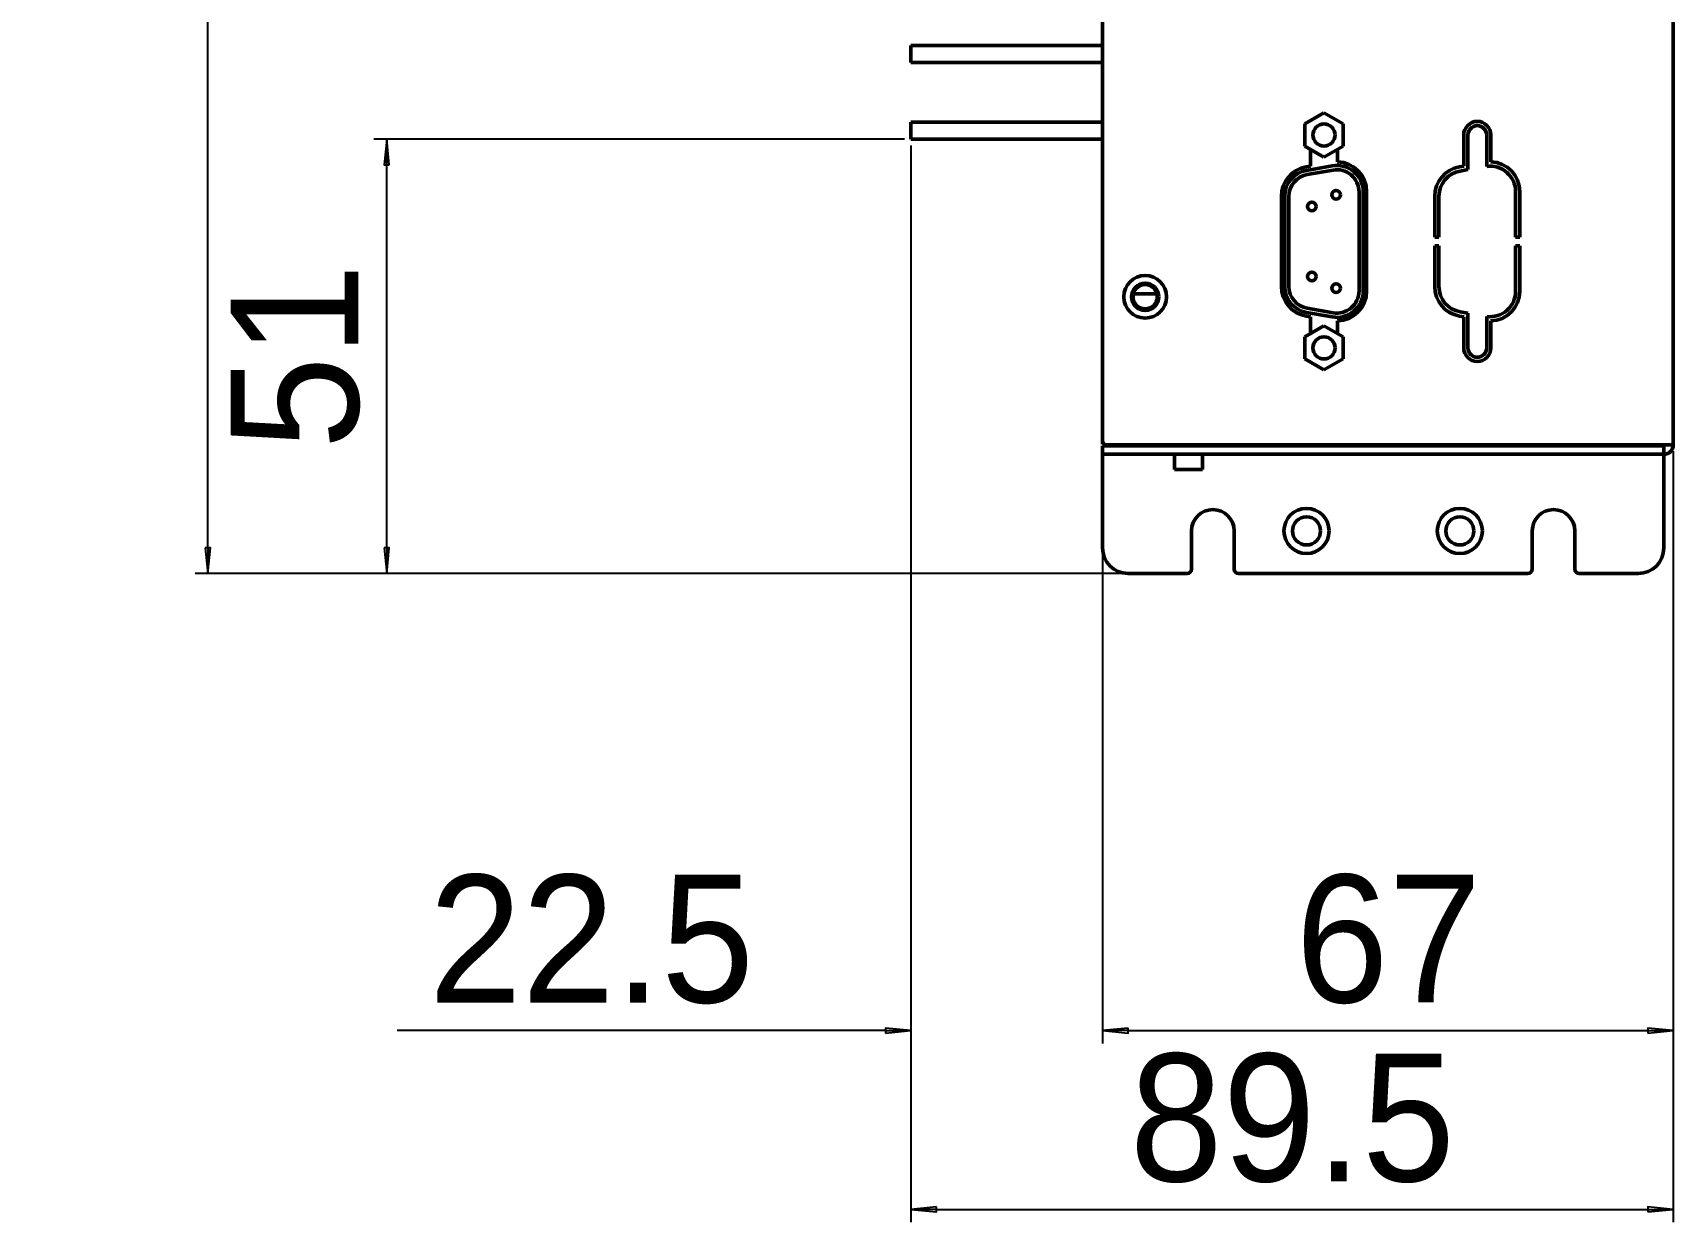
# Model space of a CAD drawing. Header units: millimetres. Extents: x 3412 to 5643, y 891 to 1933.
# Drawn here: x 3547.1 to 3739.7, y 1317.5 to 1457.2 of the extents above; entities that cross this region are included whole.
import ezdxf

# ---------------------------------------------------------------- set-up
doc = ezdxf.new("R2010")
doc.units = ezdxf.units.MM
doc.header["$LTSCALE"] = 1.8
doc.layers.add('외형선(ISO)', color=7, linetype='Continuous', lineweight=50)
doc.layers.add('치수(ISO)', color=7, linetype='Continuous', lineweight=25)
doc.styles.add('레이블 문자 (JIS)', font='')
doc.styles.get('레이블 문자 (JIS)').set_extended_font_data('Gulim')
doc.dimstyles.new('복사 대상기본값 (JIS)', dxfattribs={"dimscale": 1.5, "dimtxt": 3, "dimasz": 2, "dimexe": 1, "dimexo": 0.5, "dimgap": 0.8, "dimtad": 1, "dimdsep": 46, "dimtxsty": '레이블 문자 (JIS)', "dimblk": 'Filled-1', "dimcen": 0.09, "dimdle": 10, "dimclrd": 256, "dimclre": 256, "dimclrt": 256, "dimazin": 2, "dimtfac": 0.666667, "dimtmove": 0, "dimatfit": 3, "dimldrblk": 'OPEN', "dimfxl": 1, "dimtolj": 1, "dimtzin": 0, "dimlwd": -1, "dimlwe": -1, "dimarcsym": 0})

# ---------------------------------------------------------------- blocks, each defined once
blk = doc.blocks.new('Filled-1')
at = {"color": 0}
for p, q in [((0, 0), (-1, 0.1)), ((-1, 0.1), (-1, -0.1)), ((-1, 0), (0, 0)), ((-1, -0.1), (0, 0))]:
    blk.add_line(p, q, dxfattribs=at)
at = {"color": 0, "flags": 128}
blk.add_lwpolyline([(-1, -0.1), (0, 0), (-1, 0.1), (-1, -0.1)], dxfattribs=at)
at = {"color": 0}
blk.add_solid([(-1, -0.1), (0, 0), (-1, 0.1), (-1, -0.1)], dxfattribs=at)
blk = doc.blocks.new('*D658')
at = {"layer": 'Defpoints', "color": 0}
for p in [(3650.19, 1444.67), (3739.69, 1408.77), (3739.69, 1318.99)]:
    blk.add_point(p, dxfattribs=at)
at = {"layer": '치수(ISO)'}
for p, q in [((3650.19, 1443.92), (3650.19, 1317.49)), ((3739.69, 1408.02), (3739.69, 1317.49)), ((3653.19, 1318.99), (3736.69, 1318.99))]:
    blk.add_line(p, q, dxfattribs=at)
at = {"layer": '치수(ISO)', "linetype": 'ByBlock', "xscale": 3, "yscale": 3, "zscale": 3, "rotation": 180}
blk.add_blockref('Filled-1', (3650.19, 1318.99), dxfattribs=at)
at = {"layer": '치수(ISO)', "linetype": 'ByBlock', "xscale": 3, "yscale": 3, "zscale": 3}
blk.add_blockref('Filled-1', (3739.69, 1318.99), dxfattribs=at)
at = {"layer": '치수(ISO)', "insert": (3694.97, 1329.68), "char_height": 15, "attachment_point": 5, "style": '레이블 문자 (JIS)'}
blk.add_mtext('\\A1;89.5', dxfattribs=at)
blk = doc.blocks.new('_Open')
at = {"color": 0, "linetype": 'ByBlock', "lineweight": -2}
for p, q in [((-1, 0.167), (0, 0)), ((-1, -0.167), (0, 0)), ((0, 0), (-1, 0))]:
    blk.add_line(p, q, dxfattribs=at)
blk = doc.blocks.new('*D659')
at = {"layer": 'Defpoints', "color": 0}
for p in [(3650.19, 1444.67), (3672.69, 1409.27), (3672.69, 1339.99)]:
    blk.add_point(p, dxfattribs=at)
at = {"layer": '치수(ISO)'}
for p, q in [((3650.19, 1443.92), (3650.19, 1338.49)), ((3672.69, 1408.52), (3672.69, 1338.49)), ((3647.19, 1339.99), (3589.88, 1339.99)), ((3675.69, 1339.99), (3678.69, 1339.99))]:
    blk.add_line(p, q, dxfattribs=at)
at = {"layer": '치수(ISO)', "linetype": 'ByBlock', "xscale": 3, "yscale": 3, "zscale": 3}
blk.add_blockref('Filled-1', (3650.19, 1339.99), dxfattribs=at)
at = {"layer": '치수(ISO)', "linetype": 'ByBlock', "xscale": 3, "yscale": 3, "zscale": 3, "rotation": 180}
blk.add_blockref('Filled-1', (3672.69, 1339.99), dxfattribs=at)
at = {"layer": '치수(ISO)', "insert": (3612.68, 1350.68), "char_height": 15, "attachment_point": 5, "style": '레이블 문자 (JIS)'}
blk.add_mtext('\\A1;22.5', dxfattribs=at)
blk = doc.blocks.new('*D660')
at = {"layer": 'Defpoints', "color": 0}
for p in [(3672.69, 1409.27), (3739.69, 1408.77), (3739.69, 1339.99)]:
    blk.add_point(p, dxfattribs=at)
at = {"layer": '치수(ISO)'}
for p, q in [((3672.69, 1408.52), (3672.69, 1338.49)), ((3739.69, 1408.02), (3739.69, 1338.49)), ((3675.69, 1339.99), (3736.69, 1339.99))]:
    blk.add_line(p, q, dxfattribs=at)
at = {"layer": '치수(ISO)', "linetype": 'ByBlock', "xscale": 3, "yscale": 3, "zscale": 3, "rotation": 180}
blk.add_blockref('Filled-1', (3672.69, 1339.99), dxfattribs=at)
at = {"layer": '치수(ISO)', "linetype": 'ByBlock', "xscale": 3, "yscale": 3, "zscale": 3}
blk.add_blockref('Filled-1', (3739.69, 1339.99), dxfattribs=at)
at = {"layer": '치수(ISO)', "insert": (3706.26, 1350.69), "char_height": 15, "attachment_point": 5, "style": '레이블 문자 (JIS)'}
blk.add_mtext('\\A1;67', dxfattribs=at)
blk = doc.blocks.new('*D661')
at = {"layer": 'Defpoints', "color": 0}
for p in [(3588.64, 1444.67), (3650.19, 1444.67), (3675.69, 1393.67)]:
    blk.add_point(p, dxfattribs=at)
at = {"layer": '치수(ISO)'}
for p, q in [((3649.44, 1444.67), (3587.14, 1444.67)), ((3588.64, 1396.67), (3588.64, 1441.67)), ((3674.94, 1393.67), (3587.14, 1393.67))]:
    blk.add_line(p, q, dxfattribs=at)
at = {"layer": '치수(ISO)', "linetype": 'ByBlock', "xscale": 3, "yscale": 3, "zscale": 3}
for p, rotation in [((3588.64, 1444.67), 90), ((3588.64, 1393.67), 270)]:
    blk.add_blockref('Filled-1', p, dxfattribs=dict(at, rotation=rotation))
at = {"layer": '치수(ISO)', "insert": (3577.93, 1419.17), "char_height": 15, "attachment_point": 5, "rotation": 90, "style": '레이블 문자 (JIS)'}
blk.add_mtext('\\A1;51', dxfattribs=at)
blk = doc.blocks.new('*D662')
at = {"layer": 'Defpoints', "color": 0}
for p in [(3567.64, 1605.67), (3675.69, 1605.67), (3675.69, 1393.67)]:
    blk.add_point(p, dxfattribs=at)
at = {"layer": '치수(ISO)'}
for p, q in [((3674.94, 1605.67), (3566.14, 1605.67)), ((3567.64, 1396.67), (3567.64, 1602.67)), ((3674.94, 1393.67), (3566.14, 1393.67))]:
    blk.add_line(p, q, dxfattribs=at)
at = {"layer": '치수(ISO)', "linetype": 'ByBlock', "xscale": 3, "yscale": 3, "zscale": 3}
for p, rotation in [((3567.64, 1605.67), 90), ((3567.64, 1393.67), 270)]:
    blk.add_blockref('Filled-1', p, dxfattribs=dict(at, rotation=rotation))
at = {"layer": '치수(ISO)', "insert": (3556.93, 1499.67), "char_height": 15, "attachment_point": 5, "rotation": 90, "style": '레이블 문자 (JIS)'}
blk.add_mtext('\\A1;212', dxfattribs=at)

msp = doc.modelspace()

# ---------------------------------------------------------------- linework, layer by layer
at = {"layer": '외형선(ISO)'}
for p, q in [((3672.687, 1409.27), (3672.687, 1590.07)), ((3739.687, 1590.57), (3739.687, 1408.77)), ((3650.187, 1455.67), (3672.687, 1455.67)), ((3650.187, 1453.67), (3650.187, 1455.67)), ((3672.687, 1453.67), (3650.187, 1453.67)), ((3650.187, 1446.67), (3672.687, 1446.67)), ((3650.187, 1444.67), (3650.187, 1446.67)), ((3696.437, 1446.469), (3698.687, 1447.768)), ((3696.437, 1443.871), (3696.437, 1446.469)), ((3698.687, 1447.768), (3700.937, 1446.469)), ((3700.937, 1446.469), (3700.937, 1443.871)), ((3672.687, 1444.67), (3650.187, 1444.67)), ((3715.087, 1441.52), (3715.087, 1445.17)), ((3715.587, 1445.17), (3715.587, 1441.1)), ((3717.787, 1441.485), (3717.787, 1445.17)), ((3718.287, 1445.17), (3718.287, 1442.011)), ((3698.687, 1442.572), (3696.437, 1443.871)), ((3697.087, 1441.52), (3697.087, 1443.496)), ((3700.937, 1443.871), (3698.687, 1442.572)), ((3700.287, 1443.496), (3700.287, 1442.011)), ((3696.579, 1441.43), (3697.087, 1441.52)), ((3696.634, 1441.009), (3699.664, 1441.543)), ((3699.751, 1441.051), (3696.721, 1440.516)), ((3714.579, 1441.43), (3715.087, 1441.52)), ((3715.587, 1441.1), (3714.666, 1440.938)), ((3693.687, 1427.357), (3693.687, 1437.983)), ((3694.072, 1427.384), (3694.072, 1437.956)), ((3694.572, 1437.956), (3694.572, 1427.384)), ((3702.802, 1426.85), (3702.802, 1438.49)), ((3703.302, 1438.49), (3703.302, 1426.85)), ((3703.687, 1438.512), (3703.687, 1426.828)), ((3711.687, 1433.17), (3711.687, 1437.983)), ((3712.187, 1437.983), (3712.187, 1433.17)), ((3721.187, 1433.17), (3721.187, 1438.512)), ((3721.687, 1438.512), (3721.687, 1433.17)), ((3712.187, 1433.17), (3711.687, 1433.17)), ((3721.687, 1433.17), (3721.187, 1433.17)), ((3711.687, 1432.17), (3712.187, 1432.17)), ((3711.687, 1427.357), (3711.687, 1432.17)), ((3712.187, 1432.17), (3712.187, 1427.357)), ((3721.187, 1426.828), (3721.187, 1432.17)), ((3721.187, 1432.17), (3721.687, 1432.17)), ((3721.687, 1432.17), (3721.687, 1426.828)), ((3679.068, 1426.52), (3676.306, 1426.52)), ((3697.087, 1423.82), (3696.579, 1423.91)), ((3699.664, 1423.797), (3696.634, 1424.331)), ((3696.721, 1424.824), (3699.751, 1424.29)), ((3697.087, 1421.844), (3697.087, 1423.82)), ((3715.087, 1423.82), (3714.579, 1423.91)), ((3714.666, 1424.402), (3715.587, 1424.24)), ((3715.087, 1420.17), (3715.087, 1423.82)), ((3715.587, 1424.24), (3715.587, 1420.17)), ((3717.787, 1420.17), (3717.787, 1423.855)), ((3696.437, 1421.469), (3698.687, 1422.768)), ((3696.437, 1418.871), (3696.437, 1421.469)), ((3698.687, 1422.768), (3700.937, 1421.469)), ((3700.287, 1423.329), (3700.287, 1421.844)), ((3700.937, 1421.469), (3700.937, 1418.871)), ((3718.287, 1423.329), (3718.287, 1420.17)), ((3698.687, 1417.572), (3696.437, 1418.871)), ((3700.937, 1418.871), (3698.687, 1417.572)), ((3672.687, 1408.87), (3672.687, 1409.27)), ((3672.687, 1408.87), (3672.887, 1408.87)), ((3672.687, 1408.67), (3673.187, 1408.67)), ((3672.687, 1408.67), (3672.687, 1407.67)), ((3737.687, 1408.77), (3673.187, 1408.77)), ((3738.587, 1408.67), (3673.187, 1408.67)), ((3681.137, 1408.77), (3681.137, 1408.67)), ((3684.437, 1408.77), (3684.437, 1408.67)), ((3737.687, 1408.77), (3739.687, 1408.77)), ((3738.587, 1408.67), (3738.587, 1407.67)), ((3673.187, 1407.67), (3672.687, 1407.67)), ((3672.687, 1407.17), (3672.687, 1407.67)), ((3672.687, 1396.67), (3672.687, 1407.17)), ((3673.187, 1407.67), (3738.587, 1407.67)), ((3681.137, 1407.67), (3681.137, 1405.87)), ((3684.437, 1407.67), (3684.437, 1405.87)), ((3738.587, 1407.17), (3738.587, 1407.67)), ((3738.587, 1396.67), (3738.587, 1407.17)), ((3681.137, 1405.87), (3684.437, 1405.87)), ((3683.137, 1394.17), (3683.137, 1398.67)), ((3688.137, 1398.67), (3688.137, 1394.17)), ((3723.137, 1394.17), (3723.137, 1398.67)), ((3728.137, 1398.67), (3728.137, 1394.17)), ((3675.687, 1393.67), (3682.637, 1393.67)), ((3688.637, 1393.67), (3722.637, 1393.67)), ((3728.637, 1393.67), (3735.587, 1393.67))]:
    msp.add_line(p, q, dxfattribs=at)
for centre, radius in [((3698.687, 1445.17), 1.3), ((3697.267, 1436.78), 0.5), ((3700.107, 1438.15), 0.5), ((3677.687, 1426.17), 2.5), ((3677.687, 1426.17), 1.6), ((3677.687, 1426.17), 1.425), ((3697.267, 1428.56), 0.5), ((3700.107, 1427.19), 0.5), ((3698.687, 1420.17), 1.3), ((3696.637, 1398.67), 2.65), ((3696.637, 1398.67), 1.65), ((3714.637, 1398.67), 2.65), ((3714.637, 1398.67), 1.65)]:
    msp.add_circle(centre, radius, dxfattribs=at)
for centre, radius, start, end in [((3716.687, 1445.17), 1.6, 0, 180), ((3716.687, 1445.17), 1.1, 0, 180), ((3697.187, 1437.983), 3.5, 100, 180), ((3697.172, 1437.956), 3.1, 100, 180), ((3700.202, 1438.49), 3.1, 0, 100), ((3700.202, 1438.49), 2.6, 0, 100), ((3700.187, 1438.512), 3.5, 0, 88.36275), ((3715.187, 1437.983), 3.5, 100, 180), ((3715.187, 1437.983), 3, 100, 180), ((3718.187, 1438.512), 3, 0, 97.66226), ((3718.187, 1438.512), 3.5, 0, 88.36275), ((3697.172, 1437.956), 2.6, 100, 180), ((3697.187, 1427.357), 3.5, 180, 260), ((3697.172, 1427.384), 3.1, 180, 260), ((3697.172, 1427.384), 2.6, 180, 260), ((3715.187, 1427.357), 3.5, 180, 260), ((3715.187, 1427.357), 3, 180, 260), ((3700.202, 1426.85), 3.1, 260, 0), ((3700.202, 1426.85), 2.6, 260, 0), ((3700.187, 1426.828), 3.5, 271.63725, 0), ((3718.187, 1426.828), 3, 262.33774, 0), ((3718.187, 1426.828), 3.5, 271.63725, 0), ((3716.687, 1420.17), 1.6, 180, 0), ((3716.687, 1420.17), 1.1, 180, 0), ((3673.187, 1409.27), 0.5, 180, 270), ((3738.587, 1408.77), 0.1, 270, 0), ((3738.587, 1408.77), 1.1, 270, 0), ((3685.637, 1398.67), 2.5, 0, 180), ((3725.637, 1398.67), 2.5, 0, 180), ((3675.687, 1396.67), 3, 180, 270), ((3735.587, 1396.67), 3, 270, 0), ((3682.637, 1394.17), 0.5, 270, 0), ((3688.637, 1394.17), 0.5, 180, 270), ((3722.637, 1394.17), 0.5, 270, 0), ((3728.637, 1394.17), 0.5, 180, 270)]:
    msp.add_arc(centre, radius, start, end, dxfattribs=at)

# ---------------------------------------------------------------- dimensions: what is measured, and where the dimension line sits
at = {"layer": '치수(ISO)'}
for base, p1, p2, angle, picture, middle in [((3567.637, 1605.67), (3675.687, 1393.67), (3675.687, 1605.67), 90, '*D662', (3567.637, 1499.67)), ((3588.637, 1444.67), (3675.687, 1393.67), (3650.187, 1444.67), 90, '*D661', (3588.637, 1419.17)), ((3672.687, 1339.988), (3650.187, 1444.67), (3672.687, 1409.27), 180, '*D659', (3612.679, 1339.988)), ((3739.687, 1339.988), (3672.687, 1409.27), (3739.687, 1408.77), 180, '*D660', (3706.257, 1339.988))]:
    dim = msp.add_linear_dim(base=base, p1=p1, p2=p2, angle=angle, dimstyle='복사 대상기본값 (JIS)', override={"dimtxt": 10, "dimgap": 2, "dimtxsty": '레이블 문자 (JIS)', "dimtofl": 0, "dimatfit": 1, "dimldrblk": 'Open'}, dxfattribs=at)
    dim.commit()
    dim.dimension.update_dxf_attribs({"geometry": picture, "text_midpoint": middle, "dimtype": 160})
dim = msp.add_linear_dim(base=(3739.687, 1318.988), p1=(3650.187, 1444.67), p2=(3739.687, 1408.77), dimstyle='복사 대상기본값 (JIS)', override={"dimtxt": 10, "dimgap": 2, "dimtxsty": '레이블 문자 (JIS)', "dimtofl": 0, "dimatfit": 1, "dimldrblk": 'Open'}, dxfattribs=at)
dim.commit()
dim.dimension.update_dxf_attribs({"geometry": '*D658', "text_midpoint": (3694.972, 1318.988), "dimtype": 160})

doc.saveas('drawing.dxf')
